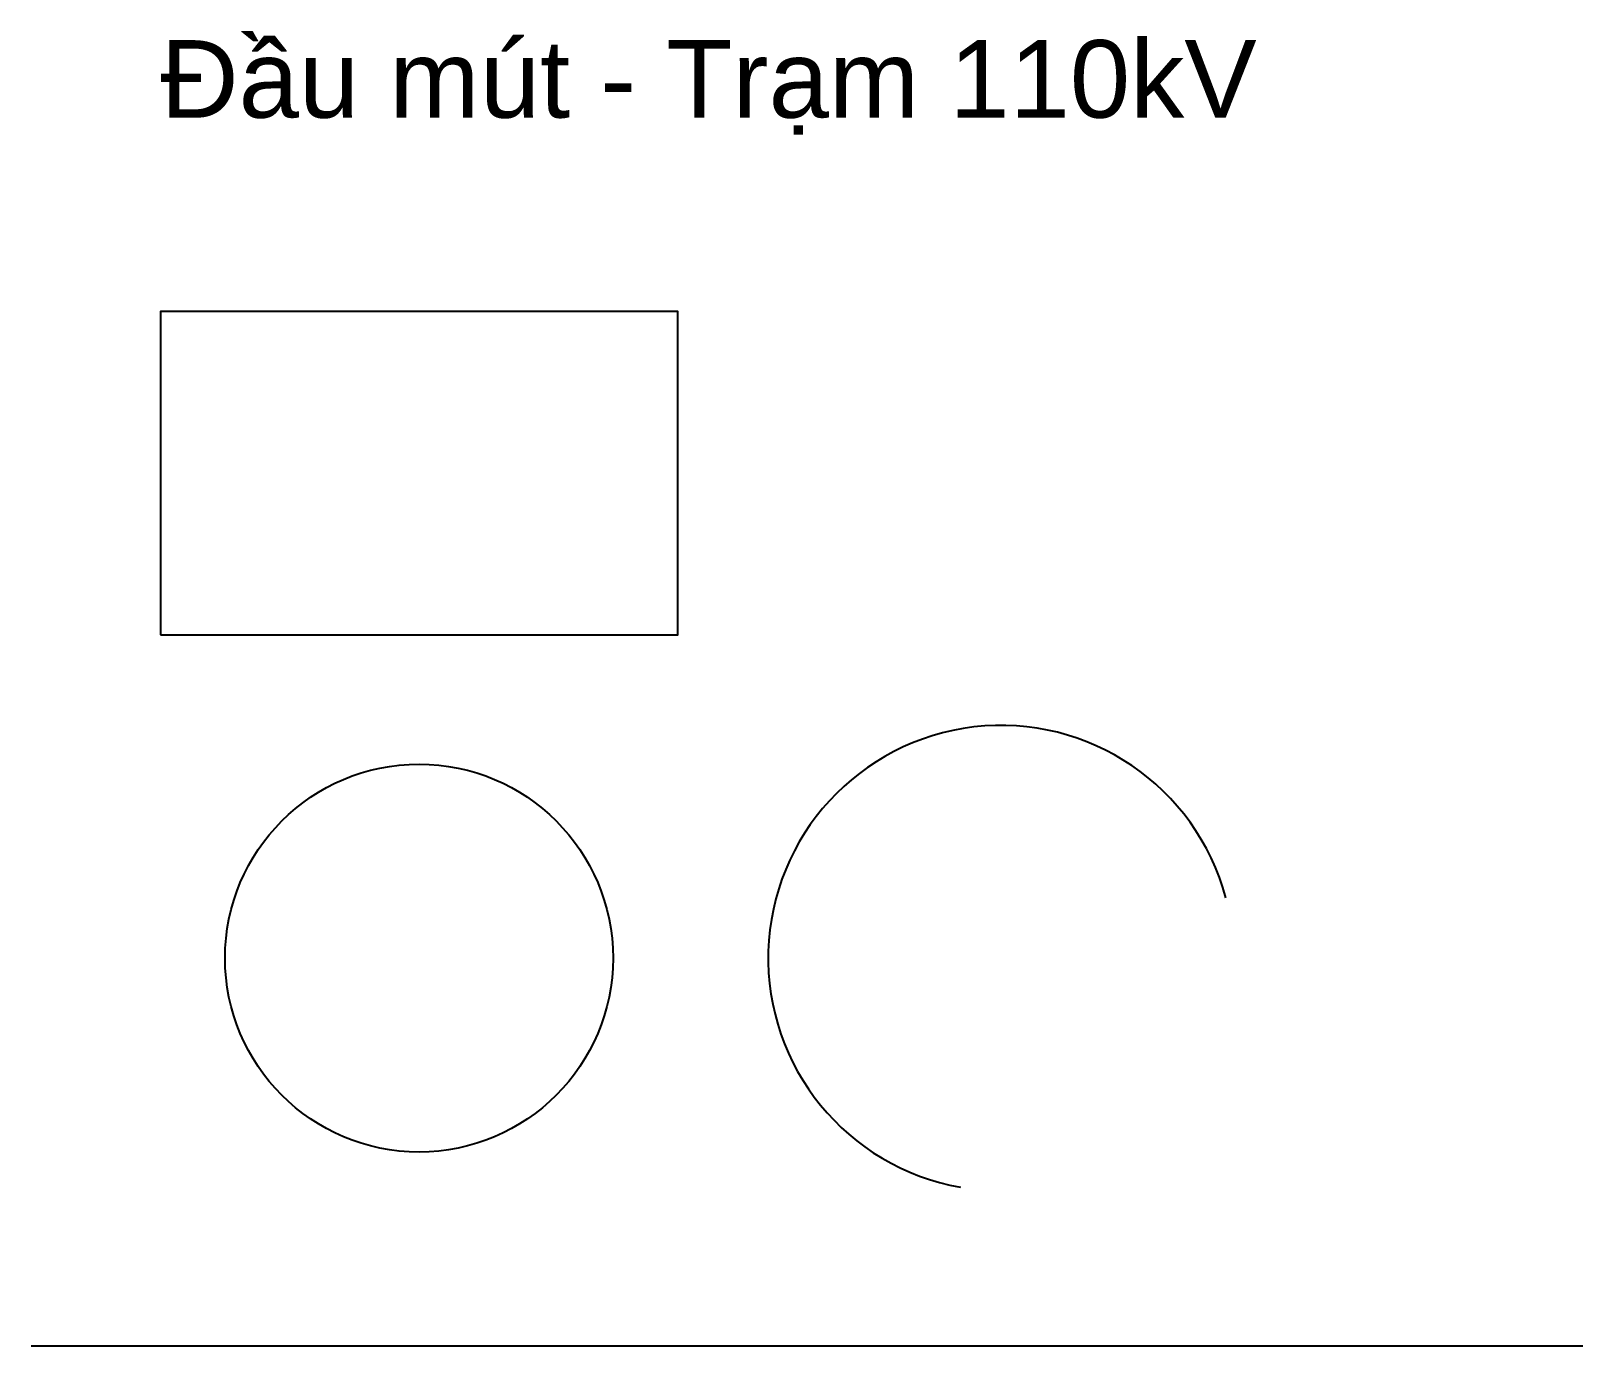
# Model space of a CAD drawing. Extents: x 0 to 120, y 0 to 102.
import ezdxf

# ---------------------------------------------------------------- set-up
doc = ezdxf.new("R2010")
doc.units = 0
doc.layers.get('0').update_dxf_attribs({"linetype": 'CONTINUOUS'})
doc.layers.add('GHI_CHU', color=3, linetype='CONTINUOUS')
doc.styles.get("Standard").update_dxf_attribs({"font": 'Arial.ttf'})

msp = doc.modelspace()

# ---------------------------------------------------------------- linework, layer by layer
at = {"color": 7}
msp.add_line((0, 0), (120, 0), dxfattribs=at)
msp.add_lwpolyline([(10, 55), (50, 55), (50, 80), (10, 80)], close=True)
at = {"color": 4}
msp.add_circle((30, 30), 15, dxfattribs=at)
at = {"color": 2}
msp.add_arc((75, 30), 18, 15, 260, dxfattribs=at)

# ---------------------------------------------------------------- texts
at = {"layer": 'GHI_CHU', "color": 3}
msp.add_text('Đầu mút - Trạm 110kV', height=6, dxfattribs=at).set_placement((10, 95))

doc.saveas('drawing.dxf')
